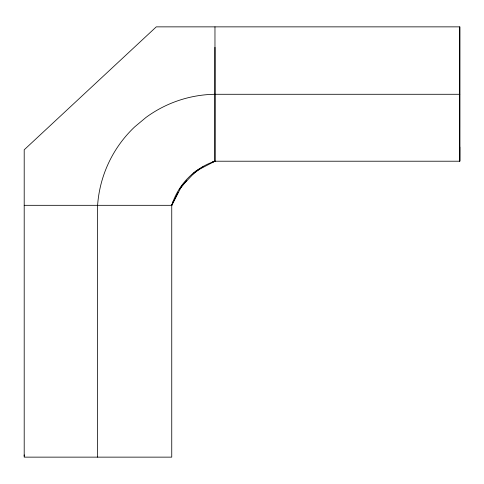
<?xml version="1.0" encoding="UTF-8"?>
<svg xmlns="http://www.w3.org/2000/svg" width="484" height="484" viewBox="0 0 484 484"><rect width="100%" height="100%" fill="white"/><g stroke="black" fill="none" stroke-linecap="round" stroke-linejoin="round"><path stroke-width="0.73" d="M214.969 47.317L214.95 161.214A67.554 67.554 0 0 0 171.747 205.319L171.747 457.138L24.2 457.138L24.2 149.798L156.284 26.862L459.8 26.862L459.782 161.214L214.95 161.214A71.336 71.336 0 0 0 212.464 162.17M459.8 147.039L459.782 161.214L459.8 26.862M24.206 456.152L24.212 454.912M178.191 192.257L171.747 205.319L24.2 205.319M183.932 183.333L181.476 186.479A71.336 71.336 0 0 0 179.231 189.776M179.806 188.996L186.818 180.29M192.19 174.694L200.678 168.287M193.304 173.248L200.533 168.299M212.155 162.201L214.969 161.208M459.8 94.283L214.95 94.283A119.348 119.348 0 0 0 145.98 117.455L134.637 126.929A119.348 119.348 0 0 0 97.605 205.319L97.605 457.138M214.969 26.862L214.95 161.214L196.062 171.027L181.476 186.479L171.747 205.319A71.336 71.336 0 0 1 173.641 200.346M201.235 167.93A71.336 71.336 0 0 1 203.516 166.55"/></g></svg>
